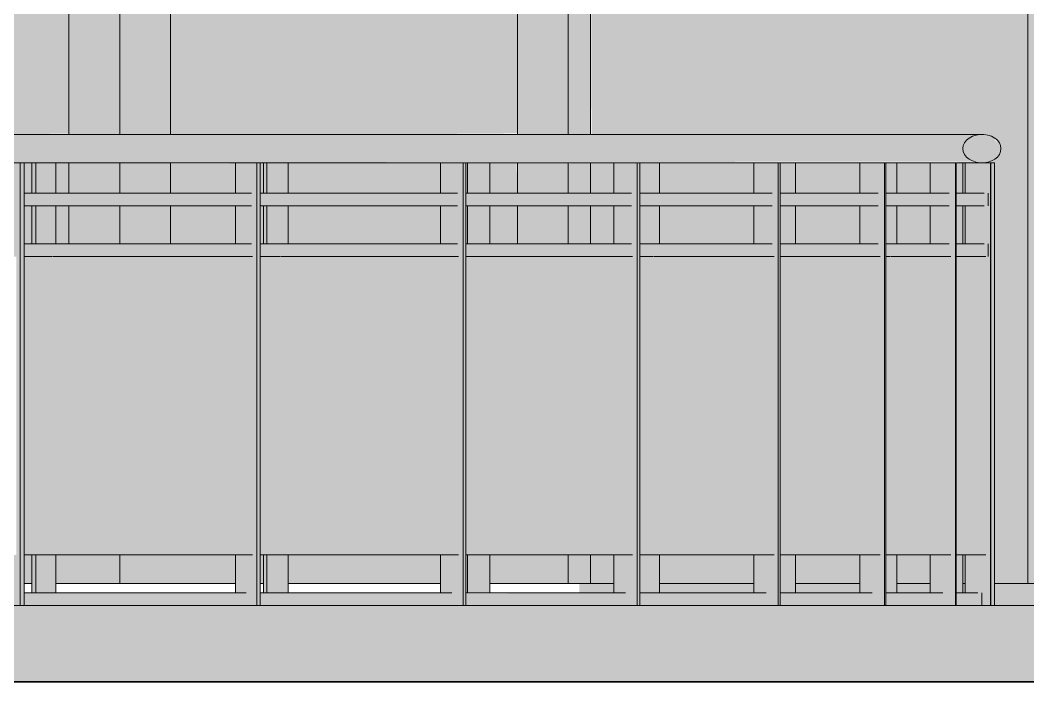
# Model space of a CAD drawing. Header units: inches. Extents: x -55396 to -733, y -290 to 853.
# Drawn here: x -22949 to -22869.6, y -6 to 46.1 of the extents above; entities that cross this region are included whole.
import ezdxf

# ---------------------------------------------------------------- set-up
doc = ezdxf.new("R2010")
doc.units = ezdxf.units.IN
doc.header["$MEASUREMENT"] = 0
for name, color, linetype, lineweight in [('A-DOOR', 31, 'Continuous', 9), ('A-FLOR', 192, 'Continuous', 9), ('A-FLOR-HRAL', 11, 'Continuous', 9), ('A-FLOR-OTLN', 90, 'Continuous', 9), ('A-GLAZ-CURT', 52, 'Continuous', 9), ('A-GLAZ-CWMG', 51, 'Continuous', 9), ('C-BLDG-PADS', 91, 'Continuous', 9), ('C-TOPO', 7, 'Continuous', 9)]:
    doc.layers.add(name, color=color, linetype=linetype, lineweight=lineweight)

# ---------------------------------------------------------------- blocks, each defined once
blk = doc.blocks.new('Railing - 2_ x 1_2_-V115-Section 13')
at = {"layer": 'A-FLOR-HRAL'}
h = blk.add_hatch(color=256, dxfattribs=at)
h.paths.add_polyline_path([(-22948.062, 1), (-22947.759, 1), (-22947.759, 4), (-22948.062, 4)], flags=0)
h.paths.add_polyline_path([(-22948.062, 28.5), (-22947.759, 28.5), (-22947.759, 31.5), (-22948.062, 31.5)], flags=0)
h.paths.add_polyline_path([(-22948.062, 32.5), (-22947.759, 32.5), (-22947.759, 34.869), (-22948.062, 34.869), (-22948.062, 32.603)], flags=0)
h = blk.add_hatch(color=256, dxfattribs=at)
h.paths.add_polyline_path([(-22946.684, 1), (-22946.169, 1), (-22946.169, 4), (-22947.759, 4), (-22947.759, 1)], flags=0)
h.paths.add_polyline_path([(-22946.169, 28.5), (-22946.169, 31.5), (-22947.759, 31.5), (-22947.759, 28.5), (-22947.388, 28.5)], flags=0)
h.paths.add_polyline_path([(-22947.759, 32.5), (-22946.169, 32.5), (-22946.169, 34.869), (-22947.759, 34.869), (-22947.759, 32.603)], flags=0)
for p, q in [((-22947.759, 34.869), (-22948.062, 34.869)), ((-22948.062, 32.5), (-22948.062, 34.869)), ((-22946.169, 34.869), (-22947.759, 34.869)), ((-22947.759, 32.5), (-22947.759, 34.869)), ((-22946.169, 32.5), (-22946.169, 34.869)), ((-22948.062, 28.5), (-22948.062, 31.5)), ((-22947.759, 28.5), (-22947.759, 31.5)), ((-22946.169, 28.5), (-22946.169, 31.5)), ((-22948.062, 1), (-22948.062, 4)), ((-22947.759, 1), (-22947.759, 4)), ((-22946.169, 1), (-22946.169, 4))]:
    blk.add_line(p, q, dxfattribs=at)
blk = doc.blocks.new('Railing - 2_ x 1_2_-V116-Section 13')
at = {"layer": 'A-FLOR-HRAL'}
h = blk.add_hatch(color=256, dxfattribs=at)
h.paths.add_polyline_path([(-22929.832, 1), (-22929.565, 1), (-22929.565, 4), (-22929.832, 4)], flags=0)
h.paths.add_polyline_path([(-22929.832, 28.5), (-22929.565, 28.5), (-22929.565, 31.5), (-22929.832, 31.5)], flags=0)
h.paths.add_polyline_path([(-22929.832, 32.5), (-22929.565, 32.5), (-22929.565, 34.869), (-22929.832, 34.869), (-22929.832, 32.603)], flags=0)
h = blk.add_hatch(color=256, dxfattribs=at)
h.paths.add_polyline_path([(-22928.421, 1), (-22927.873, 1), (-22927.873, 4), (-22929.565, 4), (-22929.565, 1)], flags=0)
h.paths.add_polyline_path([(-22927.873, 28.5), (-22927.873, 31.5), (-22929.565, 31.5), (-22929.565, 28.5), (-22929.19, 28.5)], flags=0)
h.paths.add_polyline_path([(-22929.565, 32.5), (-22927.873, 32.5), (-22927.873, 34.869), (-22929.565, 34.869), (-22929.565, 32.603)], flags=0)
for p, q in [((-22929.565, 34.869), (-22929.832, 34.869)), ((-22929.832, 32.5), (-22929.832, 34.869)), ((-22927.873, 34.869), (-22929.565, 34.869)), ((-22929.565, 32.5), (-22929.565, 34.869)), ((-22927.873, 32.5), (-22927.873, 34.869)), ((-22929.832, 28.5), (-22929.832, 31.5)), ((-22929.565, 28.5), (-22929.565, 31.5)), ((-22927.873, 28.5), (-22927.873, 31.5)), ((-22929.832, 1), (-22929.832, 4)), ((-22929.565, 1), (-22929.565, 4)), ((-22927.873, 1), (-22927.873, 4))]:
    blk.add_line(p, q, dxfattribs=at)
blk = doc.blocks.new('Railing - 2_ x 1_2_-V117-Section 13')
at = {"layer": 'A-FLOR-HRAL'}
h = blk.add_hatch(color=256, dxfattribs=at)
h.paths.add_polyline_path([(-22913.879, 1), (-22913.768, 1), (-22913.768, 4), (-22913.879, 4)], flags=0)
h.paths.add_polyline_path([(-22913.879, 28.5), (-22913.768, 28.5), (-22913.768, 31.5), (-22913.879, 31.5)], flags=0)
h.paths.add_polyline_path([(-22913.879, 32.5), (-22913.768, 32.5), (-22913.768, 34.869), (-22913.879, 34.869), (-22913.879, 32.603)], flags=0)
h = blk.add_hatch(color=256, dxfattribs=at)
h.paths.add_polyline_path([(-22911.989, 1), (-22911.989, 4), (-22913.768, 4), (-22913.768, 1), (-22912.565, 1)], flags=0)
h.paths.add_polyline_path([(-22913.768, 28.5), (-22911.989, 28.5), (-22911.989, 31.5), (-22913.768, 31.5), (-22913.768, 28.504)], flags=0)
h.paths.add_polyline_path([(-22913.331, 32.5), (-22911.989, 32.5), (-22911.989, 34.869), (-22913.768, 34.869), (-22913.742, 32.5)], flags=0)
for p, q in [((-22913.768, 34.869), (-22913.879, 34.869)), ((-22911.989, 34.869), (-22913.768, 34.869)), ((-22913.768, 32.5), (-22913.768, 34.869)), ((-22911.989, 32.5), (-22911.989, 34.869)), ((-22913.768, 28.5), (-22913.768, 31.504)), ((-22911.989, 28.5), (-22911.989, 31.5)), ((-22913.768, 1), (-22913.768, 4)), ((-22911.989, 1), (-22911.989, 4))]:
    blk.add_line(p, q, dxfattribs=at)
blk = doc.blocks.new('Railing - 2_ x 1_2_-V118-Section 13')
at = {"layer": 'A-FLOR-HRAL'}
h = blk.add_hatch(color=256, dxfattribs=at)
h.paths.add_polyline_path([(-22898.641, 1), (-22898.641, 4), (-22900.201, 4), (-22900.201, 1), (-22899.242, 1)], flags=0)
h.paths.add_polyline_path([(-22900.087, 28.5), (-22898.641, 28.5), (-22898.641, 31.5), (-22900.201, 31.5), (-22900.201, 28.5)], flags=0)
h.paths.add_polyline_path([(-22898.641, 32.5), (-22898.641, 34.869), (-22900.201, 34.869), (-22900.201, 32.5), (-22899.416, 32.5)], flags=0)
for p, q in [((-22898.641, 34.869), (-22900.201, 34.869)), ((-22898.641, 32.5), (-22898.641, 34.869)), ((-22898.641, 28.5), (-22898.641, 31.5)), ((-22898.641, 1), (-22898.641, 4))]:
    blk.add_line(p, q, dxfattribs=at)
blk = doc.blocks.new('Railing - 2_ x 1_2_-V119-Section 13')
at = {"layer": 'A-FLOR-HRAL'}
h = blk.add_hatch(color=256, dxfattribs=at)
h.paths.add_polyline_path([(-22887.936, 1), (-22887.936, 4), (-22889.153, 4), (-22889.153, 1), (-22888.555, 1)], flags=0)
h.paths.add_polyline_path([(-22889.153, 28.5), (-22887.936, 28.5), (-22887.936, 31.5), (-22889.153, 31.456)], flags=0)
h.paths.add_polyline_path([(-22887.936, 32.5), (-22887.936, 34.869), (-22889.153, 34.869), (-22889.153, 32.5), (-22888.465, 32.5)], flags=0)
for p, q in [((-22887.936, 34.869), (-22889.153, 34.869)), ((-22887.936, 32.5), (-22887.936, 34.869)), ((-22887.936, 28.5), (-22887.936, 31.5)), ((-22887.936, 1), (-22887.936, 4))]:
    blk.add_line(p, q, dxfattribs=at)
blk = doc.blocks.new('Railing - 2_ x 1_2_-V120-Section 13')
at = {"layer": 'A-FLOR-HRAL'}
h = blk.add_hatch(color=256, dxfattribs=at)
h.paths.add_polyline_path([(-22880.821, 1), (-22879.957, 1), (-22879.957, 4), (-22880.821, 4), (-22880.821, 3.307)], flags=0)
h.paths.add_polyline_path([(-22879.957, 28.5), (-22879.957, 31.5), (-22880.821, 31.5), (-22880.821, 28.5)], flags=0)
h.paths.add_polyline_path([(-22880.821, 32.5), (-22879.957, 32.5), (-22879.957, 34.869), (-22880.821, 34.869), (-22880.821, 32.603)], flags=0)
for p, q in [((-22879.957, 34.869), (-22880.821, 34.869)), ((-22879.957, 32.5), (-22879.957, 34.869)), ((-22879.957, 28.5), (-22879.957, 31.5)), ((-22879.957, 1), (-22879.957, 4))]:
    blk.add_line(p, q, dxfattribs=at)
blk = doc.blocks.new('Railing - 2_ x 1_2_-V121-Section 13')
at = {"layer": 'A-FLOR-HRAL'}
h = blk.add_hatch(color=256, dxfattribs=at)
h.paths.add_polyline_path([(-22875.273, 1), (-22874.767, 1), (-22874.767, 4), (-22875.273, 4), (-22875.273, 3.307)], flags=0)
h.paths.add_polyline_path([(-22874.979, 28.5), (-22874.767, 28.5), (-22874.767, 31.5), (-22875.273, 31.5), (-22875.273, 28.5)], flags=0)
h.paths.add_polyline_path([(-22875.273, 32.5), (-22874.767, 32.5), (-22874.767, 34.869), (-22875.273, 34.869), (-22875.273, 32.603)], flags=0)
for p, q in [((-22874.767, 34.869), (-22875.273, 34.869)), ((-22874.767, 32.5), (-22874.767, 34.869)), ((-22874.767, 28.5), (-22874.767, 31.5)), ((-22874.767, 1), (-22874.767, 4))]:
    blk.add_line(p, q, dxfattribs=at)
blk = doc.blocks.new('Railing - 2_ x 1_2_-V122-Section 13')
at = {"layer": 'A-FLOR-HRAL'}
blk.add_hatch(color=256, dxfattribs=at).paths.add_polyline_path([(-22872.551, 0), (-22872.255, 0), (-22872.255, 34.869), (-22872.551, 34.869), (-22872.551, 17.955)], flags=0)
for p, q in [((-22872.255, 34.869), (-22872.551, 34.869)), ((-22872.255, 0), (-22872.255, 34.869))]:
    blk.add_line(p, q, dxfattribs=at)
blk = doc.blocks.new('Railing - 2_ x 1_2_-V123-Section 13')
at = {"layer": 'A-FLOR-HRAL'}
blk.add_hatch(color=256, dxfattribs=at).paths.add_polyline_path([(-22873.599, 0), (-22872.572, 0), (-22872.572, 34.869), (-22874.57, 34.869), (-22874.57, 32.5), (-22873.1, 32.5), (-22873.1, 31.5), (-22874.57, 31.5), (-22874.57, 28.5), (-22873.1, 28.5), (-22873.1, 27.5), (-22872.969, 27.5), (-22872.969, 4), (-22874.57, 4), (-22874.57, 1), (-22873.599, 1)], flags=0)
for p, q in [((-22872.572, 34.869), (-22874.57, 34.869)), ((-22874.57, 32.5), (-22874.57, 34.869)), ((-22872.551, 34.869), (-22872.572, 34.869)), ((-22872.572, 0), (-22872.572, 34.869)), ((-22872.551, 34.869), (-22872.551, 0)), ((-22874.57, 28.5), (-22874.57, 31.5)), ((-22874.57, 1), (-22874.57, 4))]:
    blk.add_line(p, q, dxfattribs=at)
blk = doc.blocks.new('Railing - 2_ 8_-V124-Section 13')
at = {"layer": 'A-FLOR-HRAL'}
blk.add_hatch(color=256, dxfattribs=at).paths.add_polyline_path([(-22872.969, 4), (-22872.969, 27.5), (-22875.273, 27.5), (-22875.273, 4), (-22873.496, 4)], flags=0)
for p, q in [((-22872.95, 27.5), (-22873.341, 27.5)), ((-22875.273, 4), (-22872.95, 4))]:
    blk.add_line(p, q, dxfattribs=at)
blk = doc.blocks.new('Railing - 2_ x 1_2_-V125-Section 13')
at = {"layer": 'A-FLOR-HRAL'}
blk.add_hatch(color=256, dxfattribs=at).paths.add_polyline_path([(-22876.391, 0), (-22875.338, 0), (-22875.338, 34.869), (-22877.321, 34.869), (-22877.321, 32.5), (-22875.895, 32.5), (-22875.895, 31.5), (-22877.321, 31.5), (-22877.321, 28.5), (-22875.895, 28.5), (-22875.895, 27.5), (-22875.732, 27.5), (-22875.732, 4), (-22877.321, 4), (-22877.321, 1), (-22876.391, 1)], flags=0)
for p, q in [((-22875.338, 34.869), (-22877.321, 34.869)), ((-22877.321, 32.5), (-22877.321, 34.869)), ((-22875.273, 34.869), (-22875.338, 34.869)), ((-22875.338, 0), (-22875.338, 34.869)), ((-22875.273, 34.869), (-22875.273, 0)), ((-22877.321, 28.5), (-22877.321, 31.5)), ((-22877.321, 1), (-22877.321, 4))]:
    blk.add_line(p, q, dxfattribs=at)
blk = doc.blocks.new('Railing - 2_ 8_-V126-Section 13')
at = {"layer": 'A-FLOR-HRAL'}
blk.add_hatch(color=256, dxfattribs=at).paths.add_polyline_path([(-22875.732, 4), (-22875.732, 27.5), (-22880.821, 27.5), (-22880.821, 4)], flags=0)
for p, q in [((-22880.46, 27.5), (-22880.821, 27.5)), ((-22875.693, 27.5), (-22876.367, 27.5)), ((-22880.821, 4), (-22875.693, 4))]:
    blk.add_line(p, q, dxfattribs=at)
blk = doc.blocks.new('Railing - 2_ x 1_2_-V127-Section 13')
at = {"layer": 'A-FLOR-HRAL'}
for points in [[(-22880.93, 0), (-22880.93, 34.869), (-22882.882, 34.869), (-22882.882, 32.5), (-22881.434, 32.5), (-22881.434, 31.5), (-22882.882, 31.5), (-22882.882, 28.5), (-22881.434, 28.5), (-22881.434, 27.5), (-22881.318, 27.5), (-22881.318, 4), (-22882.882, 4), (-22882.882, 1), (-22881.923, 1), (-22881.923, 0)], [(-22880.821, 0), (-22880.821, 34.869), (-22880.93, 34.869), (-22880.93, 0)]]:
    blk.add_hatch(color=256, dxfattribs=at).paths.add_polyline_path(points, flags=0)
for p, q in [((-22880.93, 34.869), (-22882.882, 34.869)), ((-22882.882, 32.5), (-22882.882, 34.869)), ((-22880.821, 34.869), (-22880.93, 34.869)), ((-22880.93, 0), (-22880.93, 34.869)), ((-22880.821, 34.869), (-22880.821, 0)), ((-22882.882, 28.5), (-22882.882, 31.5)), ((-22882.882, 1), (-22882.882, 4))]:
    blk.add_line(p, q, dxfattribs=at)
blk = doc.blocks.new('Railing - 2_ 8_-V128-Section 13')
at = {"layer": 'A-FLOR-HRAL'}
blk.add_hatch(color=256, dxfattribs=at).paths.add_polyline_path([(-22882.136, 4), (-22881.318, 4), (-22881.318, 27.5), (-22889.153, 27.5), (-22889.153, 4)], flags=0)
for p, q in [((-22888.753, 27.5), (-22889.153, 27.5)), ((-22881.259, 27.5), (-22882.284, 27.5)), ((-22889.153, 4), (-22881.259, 4))]:
    blk.add_line(p, q, dxfattribs=at)
blk = doc.blocks.new('Railing - 2_ x 1_2_-V129-Section 13')
at = {"layer": 'A-FLOR-HRAL'}
for points in [[(-22890.309, 0), (-22889.304, 0), (-22889.304, 34.869), (-22891.21, 34.869), (-22891.21, 32.5), (-22889.833, 32.5), (-22889.833, 31.5), (-22891.21, 31.5), (-22891.21, 28.5), (-22889.833, 28.5), (-22889.833, 27.5), (-22889.683, 27.5), (-22889.683, 4), (-22891.21, 4), (-22891.21, 1), (-22890.309, 1)], [(-22889.153, 0), (-22889.153, 34.869), (-22889.304, 34.869), (-22889.304, 0)]]:
    blk.add_hatch(color=256, dxfattribs=at).paths.add_polyline_path(points, flags=0)
for p, q in [((-22889.304, 34.869), (-22891.21, 34.869)), ((-22891.21, 32.5), (-22891.21, 34.869)), ((-22889.153, 34.869), (-22889.304, 34.869)), ((-22889.304, 0), (-22889.304, 34.869)), ((-22889.153, 34.869), (-22889.153, 0)), ((-22891.21, 28.5), (-22891.21, 31.5)), ((-22891.21, 1), (-22891.21, 4))]:
    blk.add_line(p, q, dxfattribs=at)
blk = doc.blocks.new('Railing - 2_ 8_-V130-Section 13')
at = {"layer": 'A-FLOR-HRAL'}
blk.add_hatch(color=256, dxfattribs=at).paths.add_polyline_path([(-22890.776, 4), (-22889.683, 4), (-22889.683, 27.5), (-22900.201, 27.5), (-22900.201, 4)], flags=0)
for p, q in [((-22899.106, 27.5), (-22900.201, 27.5)), ((-22889.604, 27.5), (-22891.13, 27.5)), ((-22900.201, 4), (-22889.604, 4))]:
    blk.add_line(p, q, dxfattribs=at)
blk = doc.blocks.new('Railing - 2_ x 1_2_-V131-Section 13')
at = {"layer": 'A-FLOR-HRAL'}
for points in [[(-22900.761, 0), (-22900.394, 0), (-22900.394, 34.869), (-22902.239, 34.869), (-22902.239, 32.5), (-22900.9, 32.5), (-22900.9, 31.5), (-22902.239, 31.5), (-22902.239, 28.5), (-22900.9, 28.5), (-22900.9, 27.5), (-22900.761, 27.5), (-22900.761, 4), (-22902.239, 4), (-22902.239, 1), (-22901.362, 1), (-22901.362, 0)], [(-22900.201, 0), (-22900.201, 34.869), (-22900.394, 34.869), (-22900.394, 0)]]:
    blk.add_hatch(color=256, dxfattribs=at).paths.add_polyline_path(points, flags=0)
for p, q in [((-22900.394, 34.869), (-22902.239, 34.869)), ((-22902.239, 32.495), (-22902.239, 34.869)), ((-22900.201, 34.869), (-22900.394, 34.869)), ((-22900.394, 0), (-22900.394, 34.869)), ((-22900.201, 34.869), (-22900.201, 0)), ((-22902.239, 28.495), (-22902.239, 31.5)), ((-22902.239, 1), (-22902.239, 4))]:
    blk.add_line(p, q, dxfattribs=at)
blk = doc.blocks.new('Railing - 2_ 8_-V132-Section 13')
at = {"layer": 'A-FLOR-HRAL'}
blk.add_hatch(color=256, dxfattribs=at).paths.add_polyline_path([(-22913.879, 4), (-22900.761, 4), (-22900.761, 27.5), (-22913.879, 27.5), (-22913.879, 17.955)], flags=0)
for p, q in [((-22912.719, 27.5), (-22913.879, 27.5)), ((-22900.761, 27.5), (-22901.994, 27.5)), ((-22913.879, 4), (-22900.761, 4))]:
    blk.add_line(p, q, dxfattribs=at)
blk = doc.blocks.new('Railing - 2_ x 1_2_-V133-Section 13')
at = {"layer": 'A-FLOR-HRAL'}
for points in [[(-22914.464, 0), (-22914.112, 0), (-22914.112, 34.869), (-22915.881, 34.869), (-22915.881, 32.5), (-22914.579, 32.5), (-22914.579, 31.5), (-22915.881, 31.5), (-22915.881, 28.5), (-22914.579, 28.5), (-22914.579, 27.5), (-22914.464, 27.5), (-22914.464, 4), (-22915.881, 4), (-22915.881, 1), (-22915.02, 1), (-22915.02, 0)], [(-22913.879, 0), (-22913.879, 34.869), (-22914.112, 34.869), (-22914.112, 0)]]:
    blk.add_hatch(color=256, dxfattribs=at).paths.add_polyline_path(points, flags=0)
for p, q in [((-22914.112, 34.869), (-22915.881, 34.869)), ((-22915.881, 32.5), (-22915.881, 34.869)), ((-22913.879, 34.869), (-22914.112, 34.869)), ((-22914.112, 0), (-22914.112, 34.869)), ((-22913.879, 34.869), (-22913.879, 0)), ((-22915.881, 28.5), (-22915.881, 31.5)), ((-22915.881, 1), (-22915.881, 4))]:
    blk.add_line(p, q, dxfattribs=at)
blk = doc.blocks.new('Railing - 2_ 8_-V134-Section 13')
at = {"layer": 'A-FLOR-HRAL'}
blk.add_hatch(color=256, dxfattribs=at).paths.add_polyline_path([(-22930.079, 4), (-22914.464, 4), (-22914.464, 27.5), (-22930.079, 27.5), (-22930.079, 17.955)], flags=0)
for p, q in [((-22928.525, 27.5), (-22930.079, 27.5)), ((-22914.464, 27.5), (-22916.657, 27.5)), ((-22930.079, 4), (-22914.464, 4))]:
    blk.add_line(p, q, dxfattribs=at)
blk = doc.blocks.new('Railing - 2_ x 1_2_-V135-Section 13')
at = {"layer": 'A-FLOR-HRAL'}
for points in [[(-22930.684, 0), (-22930.35, 0), (-22930.35, 34.869), (-22932.029, 34.869), (-22932.029, 32.5), (-22930.822, 32.5), (-22930.822, 31.5), (-22932.029, 31.5), (-22932.029, 28.5), (-22930.822, 28.5), (-22930.822, 27.5), (-22930.684, 27.5), (-22930.684, 4), (-22932.029, 4), (-22932.029, 1), (-22931.242, 1), (-22931.242, 0)], [(-22930.079, 0), (-22930.079, 34.869), (-22930.35, 34.869), (-22930.35, 0)]]:
    blk.add_hatch(color=256, dxfattribs=at).paths.add_polyline_path(points, flags=0)
for p, q in [((-22930.35, 34.869), (-22932.029, 34.869)), ((-22932.029, 32.5), (-22932.029, 34.869)), ((-22930.079, 34.869), (-22930.35, 34.869)), ((-22930.35, 0), (-22930.35, 34.869)), ((-22930.079, 34.869), (-22930.079, 0)), ((-22932.029, 28.5), (-22932.029, 31.5)), ((-22932.029, 1), (-22932.029, 4))]:
    blk.add_line(p, q, dxfattribs=at)
blk = doc.blocks.new('Railing - 2_ 8_-V136-Section 13')
at = {"layer": 'A-FLOR-HRAL'}
blk.add_hatch(color=256, dxfattribs=at).paths.add_polyline_path([(-22948.672, 4), (-22930.684, 4), (-22930.684, 27.5), (-22948.672, 27.5), (-22948.672, 17.955)], flags=0)
for p, q in [((-22946.482, 27.5), (-22948.672, 27.5)), ((-22930.684, 27.5), (-22932.804, 27.5)), ((-22948.672, 4), (-22930.684, 4))]:
    blk.add_line(p, q, dxfattribs=at)
blk = doc.blocks.new('Railing - 2_ x 1_2_-V137-Section 13')
at = {"layer": 'A-FLOR-HRAL'}
for points in [[(-22948.98, 0), (-22948.98, 34.869), (-22950.556, 34.869), (-22950.556, 32.5), (-22949.387, 32.5), (-22949.387, 31.5), (-22950.556, 31.5), (-22950.556, 28.5), (-22949.387, 28.5), (-22949.387, 27.5), (-22949.294, 27.5), (-22949.294, 4), (-22950.556, 4), (-22950.556, 1), (-22949.783, 1), (-22949.783, 0), (-22949.294, 0)], [(-22948.672, 0), (-22948.672, 34.869), (-22948.98, 34.869), (-22948.98, 0)]]:
    blk.add_hatch(color=256, dxfattribs=at).paths.add_polyline_path(points, flags=0)
for p, q in [((-22948.98, 34.869), (-22950.556, 34.869)), ((-22950.556, 32.5), (-22950.556, 34.869)), ((-22948.672, 34.869), (-22948.98, 34.869)), ((-22948.98, 0), (-22948.98, 34.869)), ((-22948.672, 34.869), (-22948.672, 0)), ((-22950.556, 28.5), (-22950.556, 31.5)), ((-22950.556, 1), (-22950.556, 4))]:
    blk.add_line(p, q, dxfattribs=at)
blk = doc.blocks.new('Railing - Railing-939582-Section 13')
at = {"layer": 'A-FLOR-HRAL'}
h = blk.add_hatch(color=256, dxfattribs=at)
h.paths.add_polyline_path([(-23204.641, 36), (-23087.357, 36), (-23087.304, 36.357), (-23087.086, 36.676), (-23086.558, 37.002), (-23086.047, 37.119), (-23233.255, 37.07), (-23233.255, 36), (-23206.465, 36)], flags=0)
h.paths.add_polyline_path([(-22878.441, 37.111), (-22879.501, 37.122), (-22878.465, 37.111)], flags=0)
for points in [[(-22872.003, 36), (-22871.866, 36), (-22871.904, 36.254), (-22872.316, 36.797), (-22873.191, 37.079), (-22881.942, 37.115), (-22883.97, 37.118), (-22913.555, 37.122), (-22942.896, 37.124), (-23085.14, 36.974), (-23084.677, 36.661), (-23084.423, 36.234), (-23084.39, 36), (-22872.09, 36)], [(-23085.89, 34.875), (-23080.32, 34.889), (-23080.31, 34.889), (-22995.11, 34.897), (-22981.399, 34.875), (-22872.721, 34.979), (-22872.149, 35.265), (-22872.011, 35.449), (-22871.842, 35.73), (-22871.866, 36), (-23084.39, 36), (-23084.677, 35.339), (-23085.14, 35.026), (-23085.841, 34.881)]]:
    blk.add_hatch(color=256, dxfattribs=at).paths.add_polyline_path(points, flags=0)
h = blk.add_hatch(color=256, dxfattribs=at)
h.paths.add_polyline_path([(-23228.231, 34.875), (-23098.131, 34.886), (-23086.383, 34.94), (-23086.968, 35.226), (-23087.268, 35.559), (-23087.357, 35.793), (-23087.357, 36), (-23233.255, 36), (-23233.255, 34.881), (-23228.892, 34.876)], flags=0)
h.paths.add_polyline_path([(-22874.658, 34.879), (-22875.082, 34.89), (-22874.862, 34.881)], flags=0)
h = blk.add_hatch(color=256, dxfattribs=at)
h.paths.add_polyline_path([(-23084.89, 31.5), (-23072.496, 31.5), (-23072.496, 32.5), (-23084.89, 32.5), (-23084.89, 31.541)], flags=0)
h.paths.add_polyline_path([(-22873.1, 31.5), (-22873.1, 32.5), (-22875.273, 32.5), (-22875.273, 31.5), (-22873.496, 31.5)], flags=0)
h.paths.add_polyline_path([(-23071.818, 31.5), (-23044.512, 31.5), (-23044.512, 32.5), (-23071.818, 32.5), (-23071.818, 32.374)], flags=0)
h.paths.add_polyline_path([(-22875.895, 31.5), (-22875.895, 32.5), (-22880.821, 32.5), (-22880.821, 31.5), (-22876.704, 31.5)], flags=0)
h.paths.add_polyline_path([(-23043.792, 31.5), (-23017.978, 31.5), (-23017.978, 32.5), (-23043.792, 32.5), (-23043.792, 31.967)], flags=0)
h.paths.add_polyline_path([(-22881.434, 31.5), (-22881.434, 32.5), (-22889.153, 32.5), (-22889.153, 31.5), (-22881.62, 31.5)], flags=0)
h.paths.add_polyline_path([(-23017.261, 31.5), (-22993.175, 31.5), (-22993.175, 32.5), (-23017.261, 32.5), (-23017.261, 31.565)], flags=0)
h.paths.add_polyline_path([(-22889.833, 31.5), (-22889.833, 32.5), (-22900.201, 32.5), (-22900.201, 31.5), (-22890.776, 31.5)], flags=0)
h.paths.add_polyline_path([(-22992.436, 31.5), (-22970.26, 31.5), (-22970.26, 32.5), (-22992.436, 32.5), (-22992.436, 32.156)], flags=0)
h.paths.add_polyline_path([(-22900.9, 31.5), (-22900.9, 32.5), (-22913.879, 32.5), (-22913.879, 31.5), (-22902.263, 31.5)], flags=0)
h.paths.add_polyline_path([(-22969.513, 31.5), (-22949.387, 31.5), (-22949.387, 32.5), (-22969.513, 32.5), (-22969.513, 31.75)], flags=0)
h.paths.add_polyline_path([(-22948.672, 31.5), (-22930.822, 31.5), (-22930.822, 32.5), (-22948.672, 32.5), (-22948.672, 32.342)], flags=0)
h.paths.add_polyline_path([(-22930.079, 31.5), (-22914.579, 31.5), (-22914.579, 32.5), (-22930.079, 32.5), (-22930.079, 31.928)], flags=0)
h = blk.add_hatch(color=256, dxfattribs=at)
h.paths.add_polyline_path([(-22949.945, 27.5), (-22949.387, 27.5), (-22949.387, 28.5), (-22969.513, 28.5), (-22969.513, 27.5), (-22951.705, 27.5)], flags=0)
h.paths.add_polyline_path([(-23084.89, 27.5), (-23072.496, 27.5), (-23072.496, 28.5), (-23084.89, 28.5), (-23084.89, 27.541)], flags=0)
h.paths.add_polyline_path([(-22873.341, 27.5), (-22873.1, 27.5), (-22873.1, 28.5), (-22875.273, 28.5), (-22875.273, 27.5), (-22873.496, 27.5)], flags=0)
h.paths.add_polyline_path([(-23071.818, 27.5), (-23044.512, 27.5), (-23044.512, 28.5), (-23071.818, 28.5), (-23071.818, 27.72)], flags=0)
h.paths.add_polyline_path([(-22946.482, 27.5), (-22930.822, 27.5), (-22930.822, 28.5), (-22948.672, 28.5), (-22948.672, 27.5)], flags=0)
h.paths.add_polyline_path([(-23043.792, 27.5), (-23017.978, 27.5), (-23017.978, 28.5), (-23043.792, 28.5), (-23043.792, 27.72)], flags=0)
h.paths.add_polyline_path([(-22930.079, 27.5), (-22914.579, 27.5), (-22914.579, 28.5), (-22930.079, 28.5), (-22930.079, 27.72)], flags=0)
h.paths.add_polyline_path([(-23017.261, 27.5), (-22993.175, 27.5), (-22993.175, 28.5), (-23017.261, 28.5), (-23017.261, 27.565)], flags=0)
h.paths.add_polyline_path([(-22876.704, 27.5), (-22875.895, 27.5), (-22875.895, 28.5), (-22880.821, 28.5), (-22880.821, 27.5), (-22878.919, 27.5)], flags=0)
h.paths.add_polyline_path([(-22881.434, 27.5), (-22881.434, 28.5), (-22889.153, 28.5), (-22889.153, 27.5), (-22881.62, 27.5)], flags=0)
h.paths.add_polyline_path([(-22889.833, 27.5), (-22889.833, 28.5), (-22900.201, 28.5), (-22900.201, 27.5), (-22890.776, 27.5)], flags=0)
h.paths.add_polyline_path([(-22973.143, 27.5), (-22970.26, 27.5), (-22970.26, 28.5), (-22992.436, 28.5), (-22992.436, 27.5), (-22976.41, 27.5)], flags=0)
h.paths.add_polyline_path([(-22901.994, 27.5), (-22900.9, 27.5), (-22900.9, 28.5), (-22913.879, 28.5), (-22913.879, 27.5), (-22902.263, 27.5)], flags=0)
for p, q in [((-22948.646, 32.5), (-22930.77, 32.5)), ((-22930.028, 32.5), (-22914.555, 32.5)), ((-22913.874, 32.5), (-22900.855, 32.5)), ((-22900.146, 32.5), (-22889.781, 32.5)), ((-22889.12, 32.5), (-22881.418, 32.5)), ((-22880.771, 32.5), (-22875.834, 32.5)), ((-22875.238, 32.5), (-22873.072, 32.5)), ((-22872.755, 31.5), (-22872.755, 32.5)), ((-22948.646, 31.5), (-22930.77, 31.5)), ((-22930.028, 31.5), (-22914.555, 31.5)), ((-22913.874, 31.5), (-22900.855, 31.5)), ((-22900.146, 31.5), (-22889.781, 31.5)), ((-22889.12, 31.5), (-22881.418, 31.5)), ((-22880.771, 31.5), (-22875.834, 31.5)), ((-22875.238, 31.5), (-22873.072, 31.5)), ((-22948.646, 28.5), (-22930.77, 28.5)), ((-22930.028, 28.5), (-22914.555, 28.5)), ((-22913.874, 28.5), (-22900.855, 28.5)), ((-22900.146, 28.5), (-22889.781, 28.5)), ((-22889.12, 28.5), (-22881.418, 28.5)), ((-22880.771, 28.5), (-22875.834, 28.5)), ((-22875.238, 28.5), (-22873.072, 28.5)), ((-22872.755, 27.5), (-22872.755, 28.5)), ((-22946.434, 27.5), (-22932.771, 27.5)), ((-22928.49, 27.5), (-22916.604, 27.5)), ((-22912.687, 27.5), (-22901.983, 27.5)), ((-22899.052, 27.5), (-22891.076, 27.5)), ((-22888.738, 27.5), (-22882.244, 27.5)), ((-22880.401, 27.5), (-22876.328, 27.5)), ((-22875.238, 27.5), (-22873.279, 27.5))]:
    blk.add_line(p, q, dxfattribs=at)
at = {"layer": 'A-FLOR-HRAL', "flags": 128}
for points in [[(-22953.852, 37.125), (-22946.44, 37.125), (-22939.347, 37.125), (-22932.581, 37.125), (-22926.148, 37.125), (-22920.058, 37.125), (-22914.315, 37.125), (-22908.927, 37.125), (-22903.899, 37.125), (-22899.237, 37.125), (-22894.947, 37.125), (-22891.032, 37.125), (-22887.498, 37.125), (-22884.348, 37.125), (-22881.586, 37.125), (-22879.215, 37.125), (-22877.237, 37.125), (-22875.655, 37.125), (-22874.471, 37.125), (-22873.685, 37.125), (-22873.299, 37.125), (-22873.255, 37.125)], [(-22891.19, 37.125), (-22893.078, 37.125), (-22897.195, 37.125), (-22901.684, 37.125), (-22906.542, 37.125), (-22911.763, 37.125), (-22917.342, 37.125), (-22923.272, 37.125), (-22929.546, 37.125), (-22936.158, 37.125), (-22943.1, 37.125), (-22950.364, 37.125), (-22957.943, 37.125), (-22965.828, 37.125), (-22974.01, 37.125), (-22982.48, 37.125), (-22991.229, 37.125), (-23000.247, 37.125), (-23009.523, 37.125), (-23011.99, 37.125)], [(-22873.255, 37.125), (-22873.456, 37.125), (-22874.056, 37.125), (-22875.055, 37.125), (-22876.452, 37.125), (-22878.246, 37.125), (-22880.434, 37.125), (-22883.015, 37.125), (-22885.985, 37.125), (-22889.064, 37.125)], [(-22871.755, 36), (-22871.788, 36.234), (-22871.885, 36.458), (-22872.042, 36.661), (-22872.252, 36.836), (-22872.505, 36.974), (-22872.792, 37.07), (-22873.099, 37.119), (-22873.412, 37.119), (-22873.719, 37.07), (-22874.005, 36.974), (-22874.259, 36.836), (-22874.469, 36.661), (-22874.626, 36.458), (-22874.723, 36.234), (-22874.755, 36)], [(-22873.719, 37.07), (-22873.412, 37.119), (-22873.099, 37.119), (-22872.792, 37.07), (-22872.505, 36.974), (-22872.252, 36.836), (-22872.042, 36.661), (-22871.885, 36.458), (-22871.788, 36.234), (-22871.755, 36)], [(-22874.755, 36), (-22874.723, 35.766), (-22874.626, 35.542), (-22874.469, 35.339), (-22874.259, 35.164), (-22874.005, 35.026), (-22873.719, 34.93), (-22873.412, 34.881), (-22873.099, 34.881), (-22872.792, 34.93), (-22872.505, 35.026), (-22872.252, 35.164), (-22872.042, 35.339), (-22871.885, 35.542), (-22871.788, 35.766), (-22871.755, 36)], [(-22871.755, 36), (-22871.788, 35.766), (-22871.885, 35.542), (-22872.042, 35.339), (-22872.252, 35.164), (-22872.505, 35.026), (-22872.792, 34.93), (-22873.099, 34.881), (-22873.412, 34.881), (-22873.638, 34.917)], [(-22953.852, 34.875), (-22946.44, 34.875), (-22939.347, 34.875), (-22932.581, 34.875), (-22926.148, 34.875), (-22920.058, 34.875), (-22914.315, 34.875), (-22908.927, 34.875), (-22903.899, 34.875), (-22899.237, 34.875), (-22894.947, 34.875), (-22891.032, 34.875), (-22887.498, 34.875), (-22884.348, 34.875), (-22881.586, 34.875), (-22879.215, 34.875), (-22877.237, 34.875), (-22875.655, 34.875), (-22874.471, 34.875), (-22873.685, 34.875), (-22873.299, 34.875), (-22873.255, 34.875)], [(-22919.562, 34.875), (-22923.272, 34.875), (-22929.546, 34.875), (-22936.158, 34.875), (-22940.453, 34.875)], [(-22908.055, 34.875), (-22911.763, 34.875), (-22915.836, 34.875)], [(-22894.517, 34.875), (-22897.195, 34.875), (-22901.684, 34.875), (-22905.219, 34.875)], [(-22873.255, 34.875), (-22873.456, 34.875), (-22874.056, 34.875), (-22875.055, 34.875), (-22876.452, 34.875), (-22878.246, 34.875), (-22880.434, 34.875), (-22883.015, 34.875), (-22885.985, 34.875), (-22889.34, 34.875), (-22890.762, 34.875)]]:
    blk.add_lwpolyline(points, dxfattribs=at)
for name in ['Railing - 2_ x 1_2_-V137-Section 13', 'Railing - 2_ x 1_2_-V115-Section 13', 'Railing - 2_ x 1_2_-V135-Section 13', 'Railing - 2_ x 1_2_-V116-Section 13', 'Railing - 2_ x 1_2_-V133-Section 13', 'Railing - 2_ x 1_2_-V117-Section 13', 'Railing - 2_ x 1_2_-V131-Section 13', 'Railing - 2_ x 1_2_-V118-Section 13', 'Railing - 2_ x 1_2_-V129-Section 13', 'Railing - 2_ x 1_2_-V119-Section 13', 'Railing - 2_ x 1_2_-V127-Section 13', 'Railing - 2_ x 1_2_-V120-Section 13', 'Railing - 2_ x 1_2_-V125-Section 13', 'Railing - 2_ x 1_2_-V121-Section 13', 'Railing - 2_ x 1_2_-V123-Section 13', 'Railing - 2_ x 1_2_-V122-Section 13', 'Railing - 2_ 8_-V136-Section 13', 'Railing - 2_ 8_-V134-Section 13', 'Railing - 2_ 8_-V132-Section 13', 'Railing - 2_ 8_-V130-Section 13', 'Railing - 2_ 8_-V128-Section 13', 'Railing - 2_ 8_-V126-Section 13', 'Railing - 2_ 8_-V124-Section 13']:
    blk.add_blockref(name, (0, 0))
blk = doc.blocks.new('Door_Single_Storefront - one-V202-Section 13')
at = {"layer": 'A-DOOR'}
h = blk.add_hatch(color=256, dxfattribs=at)
h.paths.add_polyline_path([(-22941.14, 1.75), (-22941.14, 4), (-22946.169, 4), (-22946.169, 1.75), (-22942.615, 1.75)], flags=0)
h.paths.add_polyline_path([(-22976.453, 1.75), (-22971.315, 1.75), (-22971.315, 4), (-22976.453, 4)], flags=0)
h.paths.add_polyline_path([(-22966.732, 1.75), (-22950.556, 1.75), (-22950.556, 4), (-22966.732, 4), (-22966.732, 2.992)], flags=0)
h.paths.add_polyline_path([(-22948.672, 1.75), (-22948.062, 1.75), (-22948.062, 4), (-22948.672, 4)], flags=0)
h.paths.add_polyline_path([(-22968.545, 1.75), (-22968.545, 4), (-22969.513, 4), (-22969.513, 1.75)], flags=0)
h.paths.add_polyline_path([(-22944.135, 28.5), (-22941.14, 28.5), (-22941.14, 31.5), (-22945.14, 31.5), (-22945.14, 28.5)], flags=0)
h.paths.add_polyline_path([(-22974.45, 28.5), (-22972.453, 28.5), (-22972.453, 31.5), (-22976.453, 31.5), (-22976.41, 28.5)], flags=0)
h.paths.add_polyline_path([(-22941.884, 32.5), (-22941.14, 32.5), (-22941.14, 34.876), (-22945.14, 34.847), (-22945.14, 32.5), (-22942.615, 32.5)], flags=0)
h.paths.add_polyline_path([(-22976.453, 32.5), (-22972.453, 32.5), (-22972.456, 34.876), (-22976.453, 34.876), (-22976.453, 32.505)], flags=0)
h.paths.add_polyline_path([(-22975.396, 37.124), (-22972.453, 37.124), (-22972.453, 92.25), (-22945.14, 92.25), (-22945.114, 37.124), (-22941.14, 37.125), (-22941.14, 96.25), (-22976.453, 96.25), (-22976.372, 37.124), (-22975.657, 37.124)], flags=0)
h = blk.add_hatch(color=256, dxfattribs=at)
h.paths.add_polyline_path([(-22971.315, 28.5), (-22971.315, 31.5), (-22972.453, 31.5), (-22972.453, 28.5)], flags=0)
h.paths.add_polyline_path([(-22958.393, 28.5), (-22950.556, 28.5), (-22950.556, 31.5), (-22966.732, 31.5), (-22966.732, 28.5), (-22959.894, 28.5)], flags=0)
h.paths.add_polyline_path([(-22948.672, 28.5), (-22948.062, 28.5), (-22948.062, 31.5), (-22948.672, 31.5)], flags=0)
h.paths.add_polyline_path([(-22969.513, 28.5), (-22968.545, 28.5), (-22968.545, 31.5), (-22969.513, 31.5)], flags=0)
h.paths.add_polyline_path([(-22946.169, 28.5), (-22945.14, 28.5), (-22945.14, 31.5), (-22946.169, 31.5)], flags=0)
h.paths.add_polyline_path([(-22945.14, 32.5), (-22945.14, 34.875), (-22972.453, 34.875), (-22972.453, 32.5), (-22971.315, 32.5), (-22971.236, 34.869), (-22969.513, 34.869), (-22969.513, 32.5), (-22968.545, 32.5), (-22968.534, 34.869), (-22966.732, 34.869), (-22966.732, 32.5), (-22950.556, 32.5), (-22950.536, 34.869), (-22948.672, 34.839), (-22948.672, 32.5), (-22948.062, 32.5), (-22948.062, 34.869), (-22946.169, 34.869), (-22946.169, 32.5)], flags=0)
h.paths.add_polyline_path([(-22949.905, 37.118), (-22945.14, 37.188), (-22945.14, 92.25), (-22972.453, 92.25), (-22972.453, 37.124), (-22950.063, 37.118)], flags=0)
for p, q in [((-22941.14, 96.25), (-22976.453, 96.25)), ((-22941.14, 37.124), (-22941.14, 96.25)), ((-22972.453, 37.117), (-22972.453, 92.25)), ((-22972.453, 92.25), (-22945.14, 92.25)), ((-22945.14, 92.25), (-22945.14, 37.124)), ((-22972.453, 32.5), (-22972.453, 34.876)), ((-22945.14, 34.879), (-22945.14, 32.5)), ((-22941.14, 32.5), (-22941.14, 34.89)), ((-22972.453, 28.5), (-22972.453, 31.5)), ((-22945.14, 31.5), (-22945.14, 28.5)), ((-22941.14, 28.5), (-22941.14, 31.5)), ((-22941.14, 1.75), (-22941.14, 4)), ((-22976.453, 1.75), (-22971.315, 1.75)), ((-22969.513, 1.75), (-22968.545, 1.75)), ((-22966.732, 1.75), (-22950.556, 1.75)), ((-22948.672, 1.75), (-22948.062, 1.75)), ((-22946.169, 1.75), (-22941.14, 1.75))]:
    blk.add_line(p, q, dxfattribs=at)
blk = doc.blocks.new('Door_Single_Storefront - one-V203-Section 13')
at = {"layer": 'A-DOOR'}
h = blk.add_hatch(color=256, dxfattribs=at)
h.paths.add_polyline_path([(-22941.14, 1.75), (-22932.029, 1.75), (-22932.029, 4), (-22941.14, 4)], flags=0)
h.paths.add_polyline_path([(-22911.989, 1.75), (-22905.828, 1.75), (-22905.828, 4), (-22911.989, 4), (-22911.989, 2.537)], flags=0)
h.paths.add_polyline_path([(-22927.873, 1.75), (-22915.881, 1.75), (-22915.881, 4), (-22927.873, 4)], flags=0)
h.paths.add_polyline_path([(-22930.079, 1.75), (-22929.832, 1.75), (-22929.832, 4), (-22930.079, 4)], flags=0)
h.paths.add_polyline_path([(-22940.878, 28.5), (-22937.14, 28.5), (-22937.14, 31.5), (-22941.14, 31.465), (-22941.14, 28.5)], flags=0)
h.paths.add_polyline_path([(-22905.828, 28.5), (-22905.828, 31.5), (-22909.828, 31.5), (-22909.828, 28.5), (-22907.747, 28.5)], flags=0)
h.paths.add_polyline_path([(-22937.14, 32.5), (-22937.14, 34.878), (-22941.14, 34.875), (-22941.14, 32.5), (-22938.323, 32.5)], flags=0)
h.paths.add_polyline_path([(-22907.779, 32.5), (-22905.828, 32.5), (-22905.828, 34.875), (-22909.828, 34.875), (-22909.828, 32.5), (-22908.055, 32.5)], flags=0)
h.paths.add_polyline_path([(-22909.803, 37.124), (-22905.828, 37.126), (-22905.828, 96.25), (-22941.14, 96.25), (-22941.14, 37.124), (-22937.14, 37.125), (-22937.14, 92.25), (-22909.828, 92.25), (-22909.828, 37.124)], flags=0)
h = blk.add_hatch(color=256, dxfattribs=at)
h.paths.add_polyline_path([(-22934.223, 28.5), (-22932.029, 28.5), (-22932.029, 31.5), (-22937.14, 31.5), (-22937.14, 28.5)], flags=0)
h.paths.add_polyline_path([(-22929.832, 28.5), (-22929.832, 31.5), (-22930.079, 31.5), (-22930.079, 28.5)], flags=0)
h.paths.add_polyline_path([(-22919.754, 28.5), (-22915.881, 28.5), (-22915.881, 31.5), (-22927.873, 31.5), (-22927.873, 28.5), (-22920.142, 28.5)], flags=0)
h.paths.add_polyline_path([(-22909.828, 28.5), (-22909.828, 31.5), (-22911.989, 31.5), (-22911.989, 28.5)], flags=0)
h.paths.add_polyline_path([(-22925.335, 32.5), (-22915.881, 32.5), (-22915.836, 34.869), (-22911.989, 34.859), (-22911.989, 32.5), (-22909.828, 32.5), (-22909.898, 34.875), (-22937.14, 34.819), (-22937.14, 32.5), (-22932.029, 32.5), (-22932.015, 34.869), (-22930.079, 34.869), (-22930.079, 32.5), (-22929.832, 32.5), (-22929.768, 34.869), (-22927.873, 34.869), (-22927.873, 32.5), (-22926.389, 32.5)], flags=0)
h.paths.add_polyline_path([(-22921.776, 37.114), (-22909.828, 37.2), (-22909.828, 92.25), (-22937.14, 92.25), (-22937.14, 37.124), (-22922.08, 37.116)], flags=0)
for p, q in [((-22905.828, 96.25), (-22941.14, 96.25)), ((-22941.14, 96.25), (-22941.14, 37.124)), ((-22937.14, 37.12), (-22937.14, 92.25)), ((-22937.14, 92.25), (-22909.828, 92.25)), ((-22909.828, 92.25), (-22909.828, 37.124)), ((-22941.14, 34.89), (-22941.14, 32.5)), ((-22937.14, 32.5), (-22937.14, 34.881)), ((-22909.828, 34.882), (-22909.828, 32.5)), ((-22941.14, 31.5), (-22941.14, 28.5)), ((-22937.14, 28.5), (-22937.14, 31.5)), ((-22909.828, 31.5), (-22909.828, 28.5)), ((-22941.14, 4), (-22941.14, 1.75)), ((-22941.14, 1.75), (-22932.029, 1.75)), ((-22930.079, 1.75), (-22929.832, 1.75)), ((-22927.873, 1.75), (-22915.881, 1.75)), ((-22911.989, 1.75), (-22905.828, 1.75))]:
    blk.add_line(p, q, dxfattribs=at)
blk = doc.blocks.new('System Panel - Interior Glazing-V204-Section 13')
at = {"layer": 'A-GLAZ-CURT'}
h = blk.add_hatch(color=256, dxfattribs=at)
h.paths.add_polyline_path([(-22891.21, 1.75), (-22891.21, 4), (-22898.641, 4), (-22898.641, 1.75)], flags=0)
h.paths.add_polyline_path([(-22869.64, 1.75), (-22869.64, 96.25), (-22904.078, 96.25), (-22903.994, 37.122), (-22872.88, 37.014), (-22872.744, 36.916), (-22872.629, 36.871), (-22872.171, 36.745), (-22871.866, 36), (-22871.904, 35.609), (-22872.295, 35.165), (-22872.691, 34.989), (-22872.959, 34.971), (-22878.287, 34.878), (-22880.821, 34.876), (-22904.078, 34.875), (-22904.078, 32.5), (-22902.239, 32.5), (-22902.239, 34.869), (-22898.641, 34.869), (-22898.641, 32.5), (-22891.21, 32.5), (-22891.21, 34.869), (-22887.936, 34.869), (-22887.936, 32.5), (-22882.882, 32.5), (-22882.882, 34.869), (-22879.957, 34.847), (-22879.957, 32.5), (-22877.321, 32.5), (-22877.265, 34.869), (-22874.767, 34.869), (-22874.715, 32.5), (-22874.57, 32.5), (-22874.525, 34.869), (-22872.255, 34.869), (-22872.255, 1.75)], flags=0)
h.paths.add_polyline_path([(-22874.57, 1.75), (-22874.57, 4), (-22874.767, 4), (-22874.767, 1.75)], flags=0)
h.paths.add_polyline_path([(-22877.321, 1.75), (-22877.321, 4), (-22879.957, 4), (-22879.957, 1.75)], flags=0)
h.paths.add_polyline_path([(-22904.078, 1.75), (-22902.239, 1.75), (-22902.239, 4), (-22904.078, 4)], flags=0)
h.paths.add_polyline_path([(-22882.882, 1.75), (-22882.882, 4), (-22887.936, 4), (-22887.936, 1.75)], flags=0)
h.paths.add_polyline_path([(-22902.391, 28.5), (-22902.239, 28.5), (-22902.263, 31.5), (-22904.078, 31.5), (-22904.078, 28.5)], flags=0)
h.paths.add_polyline_path([(-22874.715, 28.5), (-22874.57, 28.5), (-22874.57, 31.5), (-22874.767, 31.426), (-22874.767, 28.5)], flags=0)
h.paths.add_polyline_path([(-22879.735, 28.5), (-22877.321, 28.5), (-22877.321, 31.5), (-22879.957, 31.5), (-22879.957, 28.5)], flags=0)
h.paths.add_polyline_path([(-22891.21, 28.5), (-22891.21, 31.5), (-22898.641, 31.5), (-22898.641, 28.5), (-22892.599, 28.5)], flags=0)
h.paths.add_polyline_path([(-22885.445, 28.5), (-22882.882, 28.5), (-22882.882, 31.5), (-22887.936, 31.5), (-22887.936, 28.5)], flags=0)
blk.add_line((-22869.64, 96.25), (-22904.078, 96.25), dxfattribs=at)
blk = doc.blocks.new('Rectangular Mullion - Interior 1_75_ x 4_5_-1179494-Section 13')
at = {"layer": 'A-GLAZ-CWMG'}
h = blk.add_hatch(color=256, dxfattribs=at)
h.paths.add_polyline_path([(-22872.255, 0), (-22868.765, 0), (-22868.765, 1.75), (-22872.255, 1.75)], flags=0)
h.paths.add_polyline_path([(-22902.767, 1), (-22902.239, 1), (-22902.239, 1.75), (-22904.953, 1.75), (-22904.953, 1)], flags=0)
h.paths.add_polyline_path([(-22891.21, 1), (-22891.21, 1.75), (-22898.641, 1.75), (-22898.641, 1), (-22893.102, 1)], flags=0)
h.paths.add_polyline_path([(-22874.57, 1), (-22874.57, 1.75), (-22874.767, 1.75), (-22874.767, 1)], flags=0)
h.paths.add_polyline_path([(-22879.42, 1), (-22877.321, 1), (-22877.321, 1.75), (-22879.957, 1.75), (-22879.957, 1)], flags=0)
h.paths.add_polyline_path([(-22882.882, 1), (-22882.882, 1.75), (-22887.936, 1.75), (-22887.936, 1), (-22885.306, 1)], flags=0)
for p, q in [((-22902.239, 1.75), (-22904.953, 1.75)), ((-22891.21, 1.75), (-22898.641, 1.75)), ((-22882.882, 1.75), (-22887.936, 1.75)), ((-22877.321, 1.75), (-22879.957, 1.75)), ((-22874.57, 1.75), (-22874.767, 1.75)), ((-22868.765, 1.75), (-22872.255, 1.75))]:
    blk.add_line(p, q, dxfattribs=at)
blk = doc.blocks.new('Rectangular Mullion - Interior 1_75_ x 4_5_-V244-Section 13')
at = {"layer": 'A-GLAZ-CWMG'}
h = blk.add_hatch(color=256, dxfattribs=at)
h.paths.add_polyline_path([(-22904.078, 1.75), (-22904.078, 4), (-22905.828, 4), (-22905.828, 1.75)], flags=0)
h.paths.add_polyline_path([(-22905.828, 28.5), (-22904.078, 28.5), (-22904.078, 31.5), (-22905.828, 31.5)], flags=0)
h.paths.add_polyline_path([(-22904.078, 32.5), (-22904.078, 34.875), (-22905.828, 34.823), (-22905.828, 32.5)], flags=0)
h.paths.add_polyline_path([(-22904.078, 37.123), (-22904.078, 96.25), (-22905.828, 96.25), (-22905.828, 37.125), (-22904.152, 37.123)], flags=0)
for p, q in [((-22905.828, 96.25), (-22904.078, 96.25)), ((-22905.828, 96.25), (-22905.828, 37.125)), ((-22904.078, 37.12), (-22904.078, 96.25)), ((-22905.828, 34.885), (-22905.828, 32.5)), ((-22904.078, 32.5), (-22904.078, 34.884)), ((-22905.828, 31.5), (-22905.828, 28.5)), ((-22904.078, 28.5), (-22904.078, 31.5)), ((-22905.828, 4), (-22905.828, 1.75)), ((-22904.078, 1.75), (-22904.078, 4)), ((-22904.078, 1.75), (-22905.828, 1.75))]:
    blk.add_line(p, q, dxfattribs=at)
blk = doc.blocks.new('Rectangular Mullion - Interior 1_75_ x 4_5_-1179498-Section 13')
at = {"layer": 'A-GLAZ-CWMG'}
blk.add_hatch(color=256, dxfattribs=at).paths.add_polyline_path([(-24606.64, 1.75), (-24604.89, 1.75), (-24604.89, 96.25), (-24606.64, 96.25), (-24606.64, 3.307)], flags=0)
for p, q in [((-24606.64, 96.25), (-24604.89, 96.25)), ((-24606.64, 96.25), (-24606.64, 1.75)), ((-24604.89, 1.75), (-24604.89, 96.25)), ((-24604.89, 1.75), (-24606.64, 1.75))]:
    blk.add_line(p, q, dxfattribs=at)

msp = doc.modelspace()

# ---------------------------------------------------------------- hatches: boundary and pattern name
at = {"layer": 'A-FLOR', "lineweight": 5}
h = msp.add_hatch(color=256, dxfattribs=at)
h.paths.add_polyline_path([(-22942.615, 0), (-22931.242, 0), (-22931.242, 1), (-22948.672, 1), (-22948.672, 0)], flags=0)
h.paths.add_polyline_path([(-22958.903, 0), (-22949.783, 0), (-22949.783, 1), (-22969.513, 1), (-22969.513, 0), (-22967.729, 0)], flags=0)
h.paths.add_polyline_path([(-23084.89, 0), (-23072.721, 0), (-23072.721, 1), (-23084.89, 0.917)], flags=0)
h.paths.add_polyline_path([(-22873.599, 0), (-22873.599, 1), (-22875.273, 1), (-22875.273, 0), (-22874.244, 0)], flags=0)
h.paths.add_polyline_path([(-22876.391, 0), (-22876.391, 1), (-22880.821, 1), (-22880.821, 0), (-22877.205, 0)], flags=0)
h.paths.add_polyline_path([(-23071.818, 0), (-23044.774, 0), (-23044.774, 1), (-23071.818, 1), (-23071.818, 0.831)], flags=0)
h.paths.add_polyline_path([(-22970.624, 0), (-22970.624, 1), (-22992.436, 1), (-22992.436, 0), (-22976.92, 0)], flags=0)
h.paths.add_polyline_path([(-22881.923, 0), (-22881.923, 1), (-22889.153, 1), (-22889.153, 0), (-22882.122, 0)], flags=0)
h.paths.add_polyline_path([(-23043.792, 0), (-23018.275, 0), (-23018.275, 1), (-23043.792, 1), (-23043.792, 0.423)], flags=0)
h.paths.add_polyline_path([(-22930.079, 0), (-22915.02, 0), (-22915.02, 1), (-22930.079, 1), (-22930.079, 0.358)], flags=0)
h.paths.add_polyline_path([(-22890.309, 0), (-22890.309, 1), (-22900.201, 1), (-22900.201, 0), (-22890.776, 0)], flags=0)
h.paths.add_polyline_path([(-23017.261, 0), (-22993.51, 0), (-22993.51, 1), (-23017.261, 1), (-23017.261, 0.017)], flags=0)
h.paths.add_polyline_path([(-22901.362, 0), (-22901.362, 1), (-22913.879, 0.938), (-22913.879, 0), (-22902.767, 0)], flags=0)
at = {"layer": 'C-BLDG-PADS'}
h = msp.add_hatch(dxfattribs=at)
h.set_pattern_fill('FP_2', color=256, style=0, pattern_type=2)
h.set_pattern_definition([(50, (-26138.86, 100.19), (55.0854, -4.81984), [5.76, -63.36]), (355, (-26138.86, 100.19), (-10.6557, 57.7685), [4.608, -50.688]), (100.451, (-26134.267, 99.787), (44.4295, 52.94866), [4.895, -53.848]), (46.184, (-26138.86, 115.55), (81.9644, -12.7121), [8.64, -95.04]), (96.636, (-26132.03, 114.49), (71.7815, 74.8124), [7.343, -80.772]), (351.184, (-26138.86, 115.55), (71.782, 74.8124), [6.912, -76.032]), (21, (-26131.18, 111.71), (45.84207, -30.92146), [5.76, -63.36]), (326, (-26131.18, 111.71), (18.6871, 55.6915), [4.608, -50.688]), (71.451, (-26127.357, 109.13), (64.5289, 24.7701), [4.895, -53.848]), (37.5, (-26138.858, 100.189), (0.93389, 25.56682), [2.534, -47.539, 2.534, -48.922, -50.88]), (37.5, (-26138.858, 100.189), (0.93389, 25.56682), [-101.53, 2.534, -48.346]), (7.5, (-26138.858, 100.19), (20.20404, 30.2913), [2.534, -26.803, 2.534, -46.387, -19.392]), (7.5, (-26138.858, 100.19), (20.20404, 30.2913), [-78.259, 2.534, -16.858]), (327.5, (-26155.984, 100.19), (40.99778, -1.7324), [2.534, -16.666, 2.534, -57.37, -79.488]), (327.5, (-26155.984, 100.19), (40.99778, -1.7324), [-79.104, 2.534, -76.954]), (317.5, (-26163.664, 100.19), (44.78888, 7.68784), [2.534, -22.426, 2.534, -37.248, -56.448]), (317.5, (-26163.664, 100.19), (44.78888, 7.68784), [-64.742, 2.534, -53.914])])
h.paths.add_polyline_path([(-26273.39, -6), (-22066.14, -6), (-22066.14, 0), (-26273.39, 0), (-26273.39, -1.575)], flags=0)

# ---------------------------------------------------------------- linework, layer by layer
at = {"layer": 'A-FLOR'}
for p, q in [((-22948.639, 1), (-22931.19, 1)), ((-22930.031, 1), (-22914.997, 1)), ((-22913.866, 1), (-22901.316, 1)), ((-22900.144, 1), (-22890.257, 1)), ((-22889.143, 1), (-22881.906, 1)), ((-22880.761, 1), (-22876.33, 1)), ((-22875.239, 1), (-22873.571, 1)), ((-22873.255, 0), (-22873.255, 1))]:
    msp.add_line(p, q, dxfattribs=at)
at = {"layer": 'A-FLOR-OTLN'}
for p, q in [((-22936.264, 1), (-22938.176, 1)), ((-22924.077, 1), (-22925.9, 1)), ((-22904.281, 1), (-22905.845, 1)), ((-22895.94, 1), (-22897.001, 1)), ((-22883.235, 1), (-22884.186, 1)), ((-22878.892, 1), (-22879.246, 1)), ((-22873.912, 1), (-22874.015, 1))]:
    msp.add_line(p, q, dxfattribs=at)
at = {"layer": 'C-BLDG-PADS'}
for p, q in [((-22070.39, 0), (-26270.64, 0)), ((-26273.39, -6), (-22066.14, -6))]:
    msp.add_line(p, q, dxfattribs=at)
at = {"layer": 'C-TOPO', "lineweight": 35}
msp.add_line((-22954.241, -6.006), (-22748.313, -6.006), dxfattribs=at)
at = {"layer": 'C-TOPO'}
msp.add_line((-22954.241, -6.006), (-22748.313, -6.006), dxfattribs=at)

# ---------------------------------------------------------------- block references
at = {"layer": 'A-DOOR'}
for name in ['Door_Single_Storefront - one-V202-Section 13', 'Door_Single_Storefront - one-V203-Section 13']:
    msp.add_blockref(name, (0, 0), dxfattribs=at)
at = {"layer": 'A-FLOR-HRAL'}
msp.add_blockref('Railing - Railing-939582-Section 13', (0, 0), dxfattribs=at)
at = {"layer": 'A-GLAZ-CURT'}
msp.add_blockref('System Panel - Interior Glazing-V204-Section 13', (0, 0), dxfattribs=at)
at = {"layer": 'A-GLAZ-CWMG'}
for name, p in [('Rectangular Mullion - Interior 1_75_ x 4_5_-V244-Section 13', (0, 0)), ('Rectangular Mullion - Interior 1_75_ x 4_5_-1179498-Section 13', (1737, 0)), ('Rectangular Mullion - Interior 1_75_ x 4_5_-1179494-Section 13', (0, 0))]:
    msp.add_blockref(name, p, dxfattribs=at)

doc.saveas('drawing.dxf')
